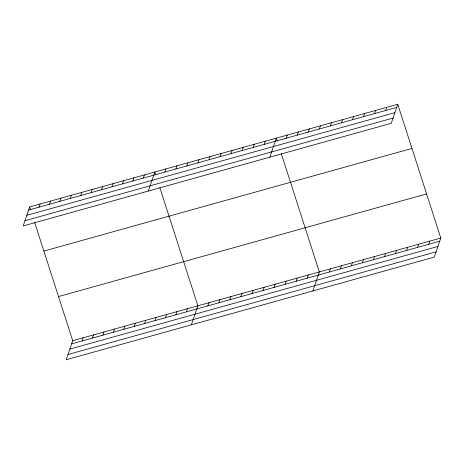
<?xml version="1.0" encoding="UTF-8"?>
<svg xmlns="http://www.w3.org/2000/svg" width="464" height="464" viewBox="0 0 464 464"><rect width="100%" height="100%" fill="white"/><g stroke="black" fill="none" stroke-linecap="round" stroke-linejoin="round"><path stroke-width="0.7" d="M29.673 206.921L23.2 225.939L391.285 123.291L397.764 104.267L29.673 206.921L30.549 209.635M39.034 207.153L40.107 204.015M49.462 204.247L50.535 201.103M59.891 201.335L60.964 198.198M70.325 198.43L71.392 195.286M80.753 195.518L81.821 192.38M91.182 192.612L92.249 189.469M101.61 189.701L102.677 186.563M112.039 186.795L113.106 183.651M122.467 183.883L123.534 180.745M34.701 222.546L72.715 340.709L66.236 359.733L434.327 257.079L440.8 238.061L397.764 104.267M132.895 180.977L133.968 177.834M82.076 340.941L83.143 337.804M143.324 178.066L144.397 174.928M92.504 338.036L93.571 334.892M148.347 191.04L154.825 172.022L155.701 174.737M102.933 335.124L104 331.986M164.795 172.08L165.868 168.942M113.361 332.218L114.428 329.075M175.839 169L176.912 165.863M123.789 329.307L124.857 326.169M186.882 165.921L187.955 162.783M134.218 326.401L135.291 323.257M197.925 162.841L198.992 159.703M144.646 323.489L145.719 320.351M208.968 159.761L210.035 156.623M155.08 320.583L156.148 317.446M220.011 156.681L221.079 153.543M165.509 317.678L166.576 314.534M175.937 314.766L177.004 311.628M231.055 153.601L232.122 150.464M186.366 311.86L187.433 308.717M242.098 150.522L243.165 147.384M191.388 324.829L197.861 305.811L159.848 187.642M253.141 147.442L254.208 144.304M207.837 305.869L208.904 302.731M264.178 144.362L265.251 141.224M218.88 302.789L219.948 299.651M269.816 157.163L276.295 138.144L277.165 140.859M229.924 299.709L230.991 296.571M286.265 138.202L287.338 135.065M240.967 296.629L242.034 293.492M297.308 135.128L298.375 131.985M252.004 293.55L253.077 290.412M308.351 132.049L309.418 128.905M263.047 290.47L264.12 287.332M319.394 128.969L320.462 125.825M274.091 287.39L275.164 284.252M330.438 125.889L331.505 122.745M285.134 284.31L286.201 281.172M341.481 122.809L342.548 119.666M296.177 281.236L297.244 278.093M352.524 119.729L353.591 116.586M307.22 278.156L308.287 275.013M363.567 116.65L364.634 113.506M312.858 290.951L319.331 271.933L281.317 153.77M374.605 113.57L375.678 110.426M329.307 271.997L330.374 268.853M385.648 110.49L386.721 107.346M340.35 268.917L341.417 265.773M351.393 265.837L352.46 262.694M362.43 262.757L363.503 259.614M373.474 259.678L374.547 256.534M384.517 256.598L385.59 253.454M395.56 253.518L396.627 250.374M406.603 250.438L407.67 247.295M417.646 247.358L418.714 244.215M428.69 244.279L429.757 241.141M28.606 210.064L396.691 107.41M26.819 215.302L394.91 112.648M24.986 220.702L393.072 118.047M43.877 251.07L411.962 148.422M58.51 296.56L426.596 193.906M72.715 340.709L440.8 238.061M71.647 343.853L439.733 241.199M69.861 349.09L437.946 246.442M68.022 354.49L436.108 251.836"/></g></svg>
